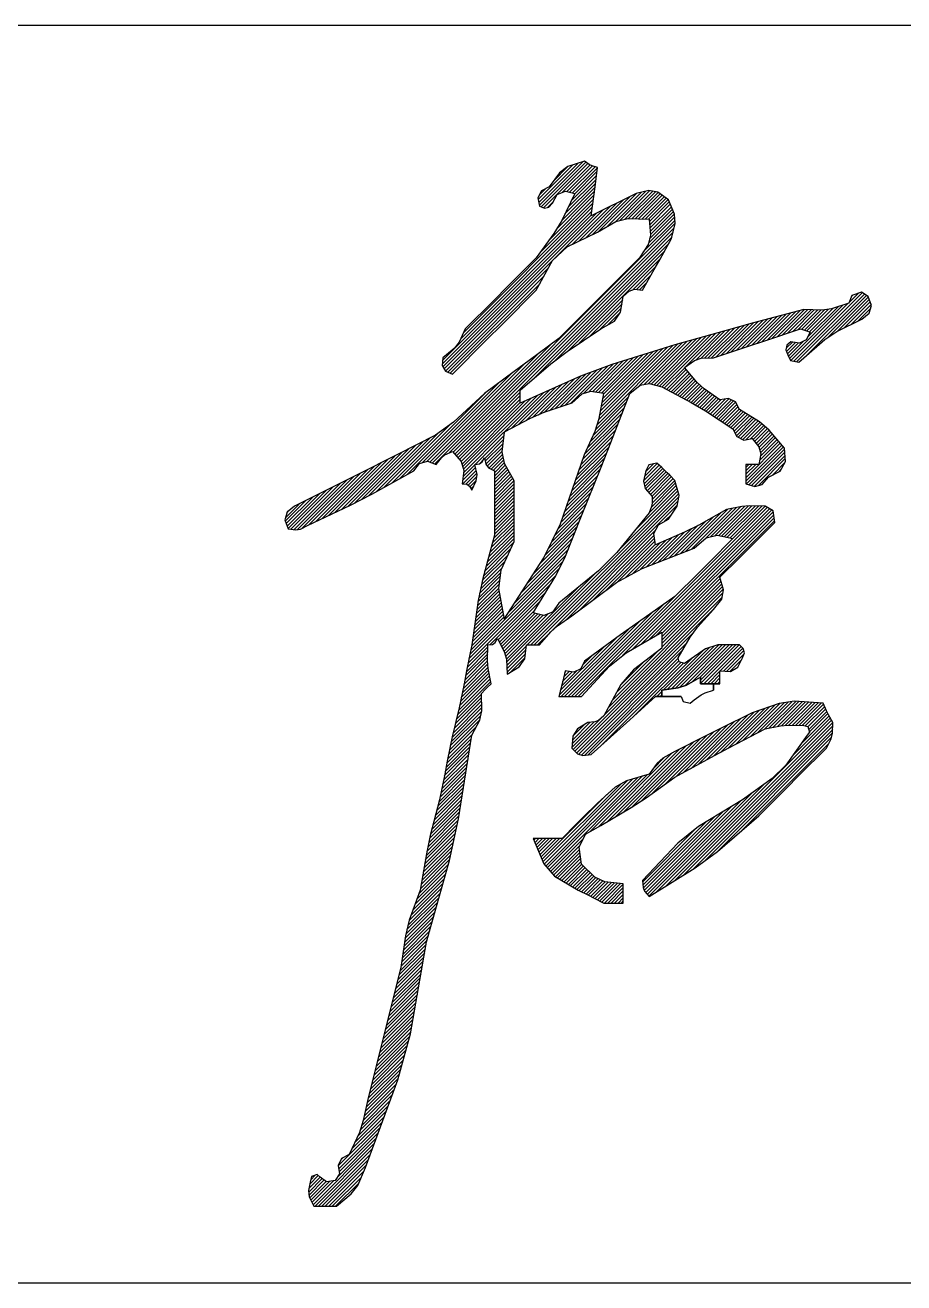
# Model space of a CAD drawing. Header units: millimetres. Extents: x 865490 to 879904, y 39442 to 44891.
# Drawn here: x 867100.42 to 867104.97, y 39475.13 to 39481.63 of the extents above; entities that cross this region are included whole.
import ezdxf

# ---------------------------------------------------------------- set-up
doc = ezdxf.new("R2010")
doc.units = ezdxf.units.MM
doc.header["$LTSCALE"] = 1000
doc.header["$MEASUREMENT"] = 0

# ---------------------------------------------------------------- blocks, each defined once
blk = doc.blocks.new('ZYC')
h = blk.add_hatch()
h.set_pattern_fill('ANSI31', color=256, scale=0.01, style=0)
h.paths.add_polyline_path([(0.191716, 0.193383), (0.190548, 0.202253), (0.193921, 0.209), (0.201718, 0.213388), (0.217472, 0.22272), (0.225169, 0.22774), (0.240061, 0.238394), (0.258667, 0.248519), (0.268004, 0.25352), (0.28674, 0.263401), (0.294628, 0.264902), (0.298717, 0.265243), (0.306745, 0.265068), (0.308789, 0.264548), (0.309735, 0.261709), (0.308412, 0.260067), (0.297475, 0.244701), (0.290436, 0.237662), (0.27507, 0.226725), (0.252355, 0.212968), (0.241647, 0.204333), (0.223391, 0.185047), (0.223622, 0.181464), (0.224421, 0.179466), (0.226725, 0.176712), (0.25062, 0.191577), (0.262092, 0.200013), (0.283406, 0.218389), (0.297409, 0.232393), (0.304411, 0.239395), (0.318415, 0.253398), (0.320906, 0.2583), (0.321641, 0.261237), (0.321749, 0.266735), (0.319516, 0.270611), (0.318508, 0.272625), (0.316748, 0.276738), (0.301969, 0.277631), (0.294072, 0.276555), (0.280072, 0.271736), (0.264068, 0.263734), (0.256066, 0.259733), (0.240061, 0.251731), (0.233868, 0.248283), (0.230965, 0.245742), (0.226725, 0.240061), (0.214987, 0.236586), (0.209117, 0.233284), (0.200051, 0.225058), (0.192716, 0.217722), (0.189048, 0.214055), (0.181713, 0.20672), (0.175712, 0.20672), (0.172711, 0.20672), (0.166709, 0.20672), (0.172241, 0.193666), (0.177845, 0.187261), (0.190049, 0.180046), (0.195383, 0.177379), (0.198051, 0.176045), (0.203385, 0.173378), (0.207386, 0.173378), (0.209387, 0.173378), (0.213388, 0.173378), (0.213388, 0.177379), (0.213388, 0.179379), (0.213388, 0.18338), (0.203895, 0.184399), (0.19865, 0.18682)], flags=17)
h.paths.add_polyline_path([(0.260067, 0.325083), (0.264264, 0.330433), (0.265218, 0.335201), (0.263401, 0.341754), (0.273403, 0.351757), (0.278405, 0.356758), (0.288407, 0.366761), (0.291736, 0.3701), (0.290871, 0.376157), (0.28674, 0.37843), (0.278712, 0.378605), (0.274623, 0.378265), (0.266735, 0.376763), (0.252423, 0.368751), (0.245056, 0.365067), (0.230059, 0.358425), (0.229248, 0.364334), (0.231514, 0.368865), (0.236727, 0.371762), (0.24131, 0.378456), (0.242225, 0.383948), (0.240061, 0.391767), (0.237394, 0.394434), (0.23606, 0.395768), (0.233393, 0.398435), (0.230812, 0.400649), (0.226589, 0.399804), (0.225058, 0.396768), (0.223796, 0.391416), (0.22476, 0.38756), (0.228392, 0.383431), (0.228282, 0.380033), (0.227931, 0.378275), (0.226725, 0.375096), (0.210128, 0.354559), (0.200583, 0.345014), (0.180046, 0.328417), (0.176798, 0.323736), (0.172234, 0.322025), (0.166709, 0.323416), (0.178469, 0.342442), (0.183551, 0.352606), (0.191716, 0.373429), (0.201873, 0.398707), (0.206875, 0.411378), (0.216722, 0.436778), (0.22205, 0.441004), (0.226849, 0.441964), (0.233393, 0.440113), (0.248453, 0.432139), (0.25582, 0.427786), (0.270069, 0.41844), (0.272101, 0.414456), (0.275664, 0.412674), (0.280072, 0.413439), (0.283545, 0.409176), (0.284465, 0.405498), (0.283406, 0.400102), (0.280739, 0.400102), (0.279405, 0.400102), (0.276738, 0.400102), (0.276738, 0.396101), (0.276738, 0.394101), (0.276738, 0.3901), (0.28136, 0.388617), (0.285266, 0.389733), (0.288407, 0.393434), (0.294513, 0.396574), (0.297302, 0.401595), (0.296743, 0.408438), (0.288829, 0.417849), (0.283914, 0.422062), (0.273403, 0.428443), (0.271371, 0.432428), (0.267808, 0.434209), (0.263401, 0.433444), (0.255242, 0.439075), (0.251443, 0.442528), (0.245063, 0.450115), (0.250169, 0.45385), (0.253741, 0.455041), (0.260067, 0.455117), (0.278071, 0.461118), (0.287073, 0.464119), (0.305078, 0.47012), (0.307079, 0.469454), (0.308079, 0.46912), (0.310079, 0.468453), (0.308047, 0.464468), (0.304484, 0.462687), (0.300077, 0.463452), (0.298029, 0.461617), (0.297467, 0.459366), (0.29841, 0.456784), (0.29992, 0.453737), (0.30418, 0.452885), (0.306745, 0.455117), (0.317554, 0.46467), (0.323777, 0.468819), (0.336753, 0.475122), (0.340537, 0.478163), (0.341693, 0.48221), (0.340087, 0.486791), (0.336555, 0.489096), (0.331527, 0.48742), (0.330085, 0.483457), (0.321138, 0.480474), (0.316169, 0.479764), (0.306745, 0.480123), (0.280007, 0.473028), (0.266668, 0.46936), (0.240061, 0.461785), (0.207415, 0.451644), (0.191305, 0.445603), (0.160041, 0.431777), (0.160041, 0.434445), (0.160041, 0.435778), (0.160041, 0.438446), (0.175951, 0.452059), (0.184342, 0.458436), (0.201718, 0.47012), (0.208786, 0.474159), (0.212013, 0.478769), (0.213388, 0.486791), (0.216455, 0.489686), (0.2192, 0.490602), (0.223391, 0.490125), (0.229399, 0.500791), (0.2324, 0.506125), (0.238394, 0.516799), (0.240292, 0.524601), (0.23989, 0.529424), (0.236727, 0.536804), (0.23122, 0.540793), (0.226675, 0.541702), (0.220056, 0.540138), (0.210721, 0.53547), (0.206053, 0.533136), (0.196717, 0.528469), (0.198138, 0.538459), (0.198805, 0.543461), (0.200051, 0.553475), (0.196461, 0.554633), (0.193383, 0.556809), (0.184756, 0.554008), (0.180368, 0.550816), (0.175045, 0.543472), (0.17106, 0.54144), (0.169278, 0.537877), (0.170044, 0.53347), (0.172586, 0.532424), (0.174961, 0.533017), (0.176712, 0.535137), (0.179281, 0.539518), (0.183438, 0.541299), (0.188382, 0.540138), (0.181593, 0.526145), (0.177529, 0.519371), (0.168376, 0.506796), (0.153706, 0.492126), (0.146371, 0.484791), (0.1317, 0.47012), (0.128502, 0.463222), (0.125929, 0.459914), (0.120031, 0.455117), (0.119718, 0.451241), (0.121465, 0.448329), (0.125032, 0.446781), (0.14237, 0.464119), (0.151039, 0.472788), (0.168376, 0.490125), (0.176855, 0.50538), (0.184361, 0.512491), (0.200051, 0.520133), (0.209619, 0.525556), (0.215731, 0.527084), (0.226725, 0.526802), (0.227399, 0.518581), (0.226187, 0.513733), (0.221723, 0.506796), (0.205052, 0.490125), (0.196717, 0.48179), (0.180046, 0.465119), (0.164681, 0.45382), (0.157012, 0.448152), (0.141703, 0.436778), (0.125543, 0.421827), (0.116221, 0.415266), (0.096691, 0.405104), (0.075353, 0.394434), (0.064683, 0.3891), (0.043344, 0.37843), (0.039561, 0.375389), (0.038404, 0.371342), (0.04001, 0.366761), (0.044025, 0.366183), (0.046402, 0.366579), (0.050013, 0.368428), (0.072366, 0.379063), (0.083391, 0.384742), (0.105027, 0.396768), (0.108068, 0.400552), (0.112115, 0.401708), (0.116697, 0.400102), (0.119301, 0.403486), (0.121159, 0.404972), (0.125032, 0.406771), (0.129622, 0.401536), (0.130984, 0.396997), (0.130033, 0.3901), (0.132416, 0.389778), (0.133821, 0.388841), (0.135035, 0.386766), (0.137361, 0.391613), (0.137763, 0.394832), (0.136702, 0.400102), (0.139084, 0.400424), (0.14049, 0.401361), (0.141703, 0.403437), (0.142311, 0.400158), (0.143727, 0.39827), (0.146704, 0.396768), (0.146704, 0.383431), (0.146704, 0.376763), (0.146704, 0.363426), (0.140696, 0.341072), (0.138346, 0.329655), (0.135035, 0.306745), (0.132367, 0.293408), (0.131034, 0.28674), (0.128366, 0.273403), (0.127033, 0.268069), (0.126366, 0.265401), (0.125032, 0.260067), (0.122365, 0.24673), (0.121031, 0.240061), (0.118364, 0.226725), (0.11356, 0.208243), (0.111552, 0.198873), (0.108361, 0.180046), (0.102725, 0.164542), (0.100682, 0.156368), (0.098359, 0.140036), (0.09169, 0.113362), (0.088356, 0.100026), (0.081688, 0.073352), (0.078954, 0.060999), (0.07691, 0.054867), (0.071685, 0.043344), (0.0677, 0.041312), (0.065919, 0.037749), (0.066684, 0.033342), (0.064309, 0.030053), (0.059994, 0.029334), (0.056681, 0.031675), (0.055039, 0.032998), (0.0522, 0.032051), (0.05168, 0.030008), (0.050619, 0.024737), (0.051021, 0.021518), (0.053347, 0.016671), (0.058015, 0.016671), (0.060349, 0.016671), (0.065017, 0.016671), (0.072748, 0.023017), (0.076093, 0.027477), (0.08002, 0.036676), (0.096852, 0.082021), (0.10329, 0.105741), (0.111695, 0.153373), (0.123489, 0.195437), (0.128188, 0.21692), (0.135035, 0.260067), (0.139151, 0.267954), (0.14028, 0.272845), (0.140036, 0.281739), (0.142036, 0.283739), (0.143037, 0.28474), (0.145037, 0.28674), (0.143542, 0.294629), (0.143202, 0.298717), (0.14337, 0.306745), (0.145753, 0.307067), (0.147158, 0.308004), (0.148371, 0.310079), (0.151852, 0.30332), (0.152939, 0.299332), (0.153373, 0.291741), (0.1596, 0.295381), (0.16241, 0.299597), (0.163375, 0.306745), (0.166043, 0.306745), (0.167376, 0.306745), (0.170044, 0.306745), (0.175842, 0.313591), (0.179298, 0.316701), (0.186714, 0.321749), (0.209947, 0.339025), (0.223075, 0.346279), (0.250064, 0.356758), (0.256309, 0.362147), (0.262023, 0.363575), (0.270069, 0.361759), (0.258066, 0.349756), (0.252065, 0.343755), (0.240061, 0.331752), (0.221278, 0.318573), (0.211941, 0.311904), (0.193383, 0.29841), (0.19135, 0.294425), (0.187788, 0.292643), (0.18338, 0.293408), (0.182047, 0.288074), (0.18138, 0.285406), (0.180046, 0.280072), (0.184714, 0.280072), (0.187048, 0.280072), (0.191716, 0.280072), (0.206195, 0.295761), (0.214909, 0.302731), (0.233393, 0.313414), (0.233393, 0.310079), (0.233393, 0.308412), (0.233393, 0.305078), (0.218728, 0.293893), (0.212196, 0.286272), (0.203385, 0.270069), (0.200631, 0.267765), (0.198634, 0.266966), (0.19505, 0.266735), (0.189666, 0.263481), (0.18728, 0.259664), (0.186714, 0.253398), (0.189781, 0.250503), (0.192527, 0.249588), (0.196717, 0.250064), (0.210088, 0.262029), (0.216756, 0.268031), (0.230059, 0.280072), (0.233393, 0.280072), (0.233393, 0.283406), (0.241741, 0.284611), (0.245996, 0.286029), (0.253398, 0.290074), (0.253398, 0.288741), (0.253398, 0.28674), (0.260067, 0.28674), (0.263401, 0.28674), (0.263401, 0.289407), (0.263401, 0.290741), (0.263401, 0.293408), (0.268765, 0.293057), (0.27265, 0.295276), (0.27507, 0.300077), (0.276013, 0.302659), (0.275451, 0.30491), (0.273403, 0.306745), (0.262225, 0.306789), (0.255894, 0.30481), (0.24673, 0.29841), (0.245088, 0.297087), (0.242248, 0.298033), (0.241729, 0.300077), (0.247981, 0.31079), (0.251728, 0.3159)])
h.paths.add_polyline_path([(0.172311, 0.351862), (0.151706, 0.320082), (0.148813, 0.335949), (0.149997, 0.345425), (0.156707, 0.360092), (0.156707, 0.372762), (0.156707, 0.379097), (0.156707, 0.391767), (0.151817, 0.400719), (0.150635, 0.406629), (0.151706, 0.416773), (0.165234, 0.42378), (0.172311, 0.426813), (0.186714, 0.431777), (0.191949, 0.436367), (0.196489, 0.437729), (0.203385, 0.436778), (0.200919, 0.423723), (0.198862, 0.417208), (0.193383, 0.405104), (0.180884, 0.369351)], flags=16)
for p, q in [((0.184756, 0.554008), (0.180368, 0.550816)), ((0.193383, 0.556809), (0.184756, 0.554008)), ((0.195818, 0.555087), (0.193383, 0.556809)), ((0.197213, 0.55439), (0.195818, 0.555087)), ((0.200051, 0.553475), (0.197213, 0.55439)), ((0.198805, 0.543461), (0.200051, 0.553475)), ((0.180368, 0.550816), (0.175045, 0.543472)), ((0.17106, 0.54144), (0.169278, 0.537877)), ((0.175045, 0.543472), (0.17106, 0.54144)), ((0.176712, 0.535137), (0.179281, 0.539518)), ((0.179281, 0.539518), (0.183438, 0.541299)), ((0.188382, 0.540138), (0.181593, 0.526145)), ((0.183438, 0.541299), (0.188382, 0.540138)), ((0.198138, 0.538459), (0.198805, 0.543461)), ((0.220056, 0.540138), (0.210721, 0.53547)), ((0.226675, 0.541702), (0.220056, 0.540138)), ((0.23122, 0.540793), (0.226675, 0.541702)), ((0.236727, 0.536804), (0.23122, 0.540793)), ((0.169278, 0.537877), (0.170044, 0.53347)), ((0.170044, 0.53347), (0.172586, 0.532424)), ((0.172586, 0.532424), (0.174961, 0.533017)), ((0.174961, 0.533017), (0.176712, 0.535137)), ((0.196717, 0.528469), (0.198138, 0.538459)), ((0.206053, 0.533136), (0.196717, 0.528469)), ((0.210721, 0.53547), (0.206053, 0.533136)), ((0.23989, 0.529424), (0.236727, 0.536804)), ((0.209619, 0.525556), (0.215731, 0.527084)), ((0.215731, 0.527084), (0.226725, 0.526802)), ((0.226725, 0.526802), (0.227399, 0.518581)), ((0.240292, 0.524601), (0.23989, 0.529424)), ((0.181593, 0.526145), (0.177529, 0.519371)), ((0.184361, 0.512491), (0.200051, 0.520133)), ((0.200051, 0.520133), (0.209619, 0.525556)), ((0.238394, 0.516799), (0.240292, 0.524601)), ((0.177529, 0.519371), (0.168376, 0.506796)), ((0.226187, 0.513733), (0.221723, 0.506796)), ((0.227399, 0.518581), (0.226187, 0.513733)), ((0.2324, 0.506125), (0.238394, 0.516799)), ((0.176855, 0.50538), (0.184361, 0.512491)), ((0.168376, 0.506796), (0.153706, 0.492126)), ((0.168376, 0.490125), (0.176855, 0.50538)), ((0.221723, 0.506796), (0.205052, 0.490125)), ((0.223391, 0.490125), (0.229399, 0.500791)), ((0.229399, 0.500791), (0.2324, 0.506125)), ((0.153706, 0.492126), (0.146371, 0.484791)), ((0.151039, 0.472788), (0.168376, 0.490125)), ((0.205052, 0.490125), (0.196717, 0.48179)), ((0.213388, 0.486791), (0.216455, 0.489686)), ((0.216455, 0.489686), (0.2192, 0.490602)), ((0.2192, 0.490602), (0.223391, 0.490125)), ((0.336555, 0.489096), (0.331527, 0.48742)), ((0.340087, 0.486791), (0.336555, 0.489096)), ((0.146371, 0.484791), (0.1317, 0.47012)), ((0.196717, 0.48179), (0.180046, 0.465119)), ((0.212013, 0.478769), (0.213388, 0.486791)), ((0.330085, 0.483457), (0.321138, 0.480474)), ((0.331527, 0.48742), (0.330085, 0.483457)), ((0.341693, 0.48221), (0.340087, 0.486791)), ((0.340537, 0.478163), (0.341693, 0.48221)), ((0.208786, 0.474159), (0.212013, 0.478769)), ((0.306745, 0.480123), (0.280007, 0.473028)), ((0.316169, 0.479764), (0.306745, 0.480123)), ((0.321138, 0.480474), (0.316169, 0.479764)), ((0.323777, 0.468819), (0.336753, 0.475122)), ((0.336753, 0.475122), (0.340537, 0.478163)), ((0.1317, 0.47012), (0.128502, 0.463222)), ((0.14237, 0.464119), (0.151039, 0.472788)), ((0.184342, 0.458436), (0.201718, 0.47012)), ((0.201718, 0.47012), (0.208786, 0.474159)), ((0.266668, 0.46936), (0.240061, 0.461785)), ((0.280007, 0.473028), (0.266668, 0.46936)), ((0.287073, 0.464119), (0.305078, 0.47012)), ((0.305078, 0.47012), (0.307079, 0.469454)), ((0.307079, 0.469454), (0.308079, 0.46912)), ((0.310079, 0.468453), (0.308047, 0.464468)), ((0.308079, 0.46912), (0.310079, 0.468453)), ((0.317554, 0.46467), (0.323777, 0.468819)), ((0.125032, 0.446781), (0.14237, 0.464119)), ((0.128502, 0.463222), (0.125929, 0.459914)), ((0.180046, 0.465119), (0.164681, 0.45382)), ((0.240061, 0.461785), (0.207415, 0.451644)), ((0.278071, 0.461118), (0.287073, 0.464119)), ((0.298029, 0.461617), (0.297467, 0.459366)), ((0.300077, 0.463452), (0.298029, 0.461617)), ((0.304484, 0.462687), (0.300077, 0.463452)), ((0.308047, 0.464468), (0.304484, 0.462687)), ((0.306745, 0.455117), (0.317554, 0.46467)), ((0.120031, 0.455117), (0.119718, 0.451241)), ((0.125929, 0.459914), (0.120031, 0.455117)), ((0.175951, 0.452059), (0.184342, 0.458436)), ((0.250169, 0.45385), (0.253741, 0.455041)), ((0.253741, 0.455041), (0.260067, 0.455117)), ((0.260067, 0.455117), (0.278071, 0.461118)), ((0.297467, 0.459366), (0.29841, 0.456784)), ((0.29841, 0.456784), (0.29992, 0.453737)), ((0.30418, 0.452885), (0.306745, 0.455117)), ((0.119718, 0.451241), (0.121465, 0.448329)), ((0.164681, 0.45382), (0.157012, 0.448152)), ((0.160041, 0.438446), (0.175951, 0.452059)), ((0.207415, 0.451644), (0.191305, 0.445603)), ((0.245063, 0.450115), (0.250169, 0.45385)), ((0.251443, 0.442528), (0.245063, 0.450115)), ((0.29992, 0.453737), (0.30418, 0.452885)), ((0.121465, 0.448329), (0.125032, 0.446781)), ((0.157012, 0.448152), (0.141703, 0.436778)), ((0.191305, 0.445603), (0.160041, 0.431777)), ((0.255242, 0.439075), (0.251443, 0.442528)), ((0.141703, 0.436778), (0.125543, 0.421827)), ((0.160041, 0.435778), (0.160041, 0.438446)), ((0.160041, 0.434445), (0.160041, 0.435778)), ((0.191949, 0.436367), (0.186714, 0.431777)), ((0.196489, 0.437729), (0.191949, 0.436367)), ((0.203385, 0.436778), (0.196489, 0.437729)), ((0.200919, 0.423723), (0.203385, 0.436778)), ((0.206875, 0.411378), (0.216722, 0.436778)), ((0.216722, 0.436778), (0.22205, 0.441004)), ((0.22205, 0.441004), (0.226849, 0.441964)), ((0.226849, 0.441964), (0.233393, 0.440113)), ((0.233393, 0.440113), (0.248453, 0.432139)), ((0.263401, 0.433444), (0.255242, 0.439075)), ((0.160041, 0.431777), (0.160041, 0.434445)), ((0.186714, 0.431777), (0.172311, 0.426813)), ((0.248453, 0.432139), (0.25582, 0.427786)), ((0.267808, 0.434209), (0.263401, 0.433444)), ((0.271371, 0.432428), (0.267808, 0.434209)), ((0.273403, 0.428443), (0.271371, 0.432428)), ((0.165234, 0.42378), (0.151706, 0.416773)), ((0.172311, 0.426813), (0.165234, 0.42378)), ((0.198862, 0.417208), (0.200919, 0.423723)), ((0.25582, 0.427786), (0.270069, 0.41844)), ((0.283914, 0.422062), (0.273403, 0.428443)), ((0.125543, 0.421827), (0.116221, 0.415266)), ((0.151706, 0.416773), (0.150635, 0.406629)), ((0.193383, 0.405104), (0.198862, 0.417208)), ((0.270069, 0.41844), (0.272101, 0.414456)), ((0.288829, 0.417849), (0.283914, 0.422062)), ((0.296743, 0.408438), (0.288829, 0.417849)), ((0.116221, 0.415266), (0.096691, 0.405104)), ((0.201873, 0.398707), (0.206875, 0.411378)), ((0.272101, 0.414456), (0.275664, 0.412674)), ((0.275664, 0.412674), (0.280072, 0.413439)), ((0.280072, 0.413439), (0.283545, 0.409176)), ((0.096691, 0.405104), (0.075353, 0.394434)), ((0.116697, 0.400102), (0.119301, 0.403486)), ((0.119301, 0.403486), (0.121159, 0.404972)), ((0.121159, 0.404972), (0.125032, 0.406771)), ((0.125032, 0.406771), (0.129622, 0.401536)), ((0.14049, 0.401361), (0.141703, 0.403437)), ((0.141703, 0.403437), (0.142311, 0.400158)), ((0.150635, 0.406629), (0.151817, 0.400719)), ((0.180884, 0.369351), (0.193383, 0.405104)), ((0.284465, 0.405498), (0.283406, 0.400102)), ((0.283545, 0.409176), (0.284465, 0.405498)), ((0.297302, 0.401595), (0.296743, 0.408438)), ((0.083391, 0.384742), (0.105027, 0.396768)), ((0.105027, 0.396768), (0.108068, 0.400552)), ((0.108068, 0.400552), (0.112115, 0.401708)), ((0.112115, 0.401708), (0.116697, 0.400102)), ((0.129622, 0.401536), (0.130984, 0.396997)), ((0.130984, 0.396997), (0.130033, 0.3901)), ((0.136702, 0.400102), (0.139084, 0.400424)), ((0.137763, 0.394832), (0.136702, 0.400102)), ((0.139084, 0.400424), (0.14049, 0.401361)), ((0.142311, 0.400158), (0.143727, 0.39827)), ((0.143727, 0.39827), (0.146704, 0.396768)), ((0.146704, 0.396768), (0.146704, 0.383431)), ((0.151817, 0.400719), (0.156707, 0.391767)), ((0.191716, 0.373429), (0.201873, 0.398707)), ((0.225058, 0.396768), (0.223796, 0.391416)), ((0.226589, 0.399804), (0.225058, 0.396768)), ((0.230812, 0.400649), (0.226589, 0.399804)), ((0.233393, 0.398435), (0.230812, 0.400649)), ((0.23606, 0.395768), (0.233393, 0.398435)), ((0.279405, 0.400102), (0.276738, 0.400102)), ((0.276738, 0.400102), (0.276738, 0.396101)), ((0.280739, 0.400102), (0.279405, 0.400102)), ((0.283406, 0.400102), (0.280739, 0.400102)), ((0.288407, 0.393434), (0.294513, 0.396574)), ((0.294513, 0.396574), (0.297302, 0.401595)), ((0.075353, 0.394434), (0.064683, 0.3891)), ((0.130033, 0.3901), (0.132416, 0.389778)), ((0.135035, 0.386766), (0.137361, 0.391613)), ((0.137361, 0.391613), (0.137763, 0.394832)), ((0.156707, 0.391767), (0.156707, 0.379097)), ((0.223796, 0.391416), (0.22476, 0.38756)), ((0.237394, 0.394434), (0.23606, 0.395768)), ((0.240061, 0.391767), (0.237394, 0.394434)), ((0.242225, 0.383948), (0.240061, 0.391767)), ((0.276738, 0.396101), (0.276738, 0.394101)), ((0.276738, 0.394101), (0.276738, 0.3901)), ((0.276738, 0.3901), (0.28136, 0.388617)), ((0.285266, 0.389733), (0.288407, 0.393434)), ((0.064683, 0.3891), (0.043344, 0.37843)), ((0.072366, 0.379063), (0.083391, 0.384742)), ((0.132416, 0.389778), (0.133821, 0.388841)), ((0.133821, 0.388841), (0.135035, 0.386766)), ((0.22476, 0.38756), (0.228392, 0.383431)), ((0.24131, 0.378456), (0.242225, 0.383948)), ((0.28136, 0.388617), (0.285266, 0.389733)), ((0.043344, 0.37843), (0.039561, 0.375389)), ((0.050013, 0.368428), (0.072366, 0.379063)), ((0.146704, 0.383431), (0.146704, 0.376763)), ((0.156707, 0.379097), (0.156707, 0.372762)), ((0.227931, 0.378275), (0.226725, 0.375096)), ((0.228282, 0.380033), (0.227931, 0.378275)), ((0.228392, 0.383431), (0.228282, 0.380033)), ((0.236727, 0.371762), (0.24131, 0.378456)), ((0.274623, 0.378265), (0.266735, 0.376763)), ((0.278712, 0.378605), (0.274623, 0.378265)), ((0.28674, 0.37843), (0.278712, 0.378605)), ((0.290871, 0.376157), (0.28674, 0.37843)), ((0.039561, 0.375389), (0.038404, 0.371342)), ((0.038404, 0.371342), (0.04001, 0.366761)), ((0.146704, 0.376763), (0.146704, 0.363426)), ((0.156707, 0.372762), (0.156707, 0.360092)), ((0.183551, 0.352606), (0.191716, 0.373429)), ((0.226725, 0.375096), (0.210128, 0.354559)), ((0.231514, 0.368865), (0.236727, 0.371762)), ((0.266735, 0.376763), (0.252423, 0.368751)), ((0.291736, 0.3701), (0.290871, 0.376157)), ((0.04001, 0.366761), (0.044025, 0.366183)), ((0.044025, 0.366183), (0.046402, 0.366579)), ((0.046402, 0.366579), (0.050013, 0.368428)), ((0.172311, 0.351862), (0.180884, 0.369351)), ((0.229248, 0.364334), (0.231514, 0.368865)), ((0.230059, 0.358425), (0.229248, 0.364334)), ((0.245056, 0.365067), (0.230059, 0.358425)), ((0.252423, 0.368751), (0.245056, 0.365067)), ((0.278405, 0.356758), (0.288407, 0.366761)), ((0.288407, 0.366761), (0.291736, 0.3701)), ((0.146704, 0.363426), (0.140696, 0.341072)), ((0.156707, 0.360092), (0.149997, 0.345425)), ((0.250064, 0.356758), (0.256309, 0.362147)), ((0.256309, 0.362147), (0.262023, 0.363575)), ((0.270069, 0.361759), (0.258066, 0.349756)), ((0.262023, 0.363575), (0.270069, 0.361759)), ((0.151706, 0.320082), (0.172311, 0.351862)), ((0.178469, 0.342442), (0.183551, 0.352606)), ((0.210128, 0.354559), (0.200583, 0.345014)), ((0.223075, 0.346279), (0.250064, 0.356758)), ((0.263401, 0.341754), (0.273403, 0.351757)), ((0.273403, 0.351757), (0.278405, 0.356758)), ((0.149997, 0.345425), (0.148813, 0.335949)), ((0.200583, 0.345014), (0.180046, 0.328417)), ((0.209947, 0.339025), (0.223075, 0.346279)), ((0.258066, 0.349756), (0.252065, 0.343755)), ((0.140696, 0.341072), (0.138346, 0.329655)), ((0.166709, 0.323416), (0.178469, 0.342442)), ((0.186714, 0.321749), (0.209947, 0.339025)), ((0.252065, 0.343755), (0.240061, 0.331752)), ((0.265218, 0.335201), (0.263401, 0.341754)), ((0.148813, 0.335949), (0.151706, 0.320082)), ((0.240061, 0.331752), (0.221278, 0.318573)), ((0.264264, 0.330433), (0.265218, 0.335201)), ((0.138346, 0.329655), (0.135035, 0.306745)), ((0.180046, 0.328417), (0.176798, 0.323736)), ((0.251728, 0.3159), (0.260067, 0.325083)), ((0.260067, 0.325083), (0.264264, 0.330433)), ((0.172234, 0.322025), (0.166709, 0.323416)), ((0.176798, 0.323736), (0.172234, 0.322025)), ((0.179298, 0.316701), (0.186714, 0.321749)), ((0.221278, 0.318573), (0.211941, 0.311904)), ((0.170044, 0.306745), (0.175842, 0.313591)), ((0.175842, 0.313591), (0.179298, 0.316701)), ((0.214909, 0.302731), (0.233393, 0.313414)), ((0.233393, 0.313414), (0.233393, 0.310079)), ((0.247981, 0.31079), (0.251728, 0.3159)), ((0.135035, 0.306745), (0.132367, 0.293408)), ((0.143202, 0.298717), (0.14337, 0.306745)), ((0.14337, 0.306745), (0.145753, 0.307067)), ((0.145753, 0.307067), (0.147158, 0.308004)), ((0.147158, 0.308004), (0.148371, 0.310079)), ((0.148371, 0.310079), (0.151852, 0.30332)), ((0.16241, 0.299597), (0.163375, 0.306745)), ((0.163375, 0.306745), (0.166043, 0.306745)), ((0.166043, 0.306745), (0.167376, 0.306745)), ((0.167376, 0.306745), (0.170044, 0.306745)), ((0.211941, 0.311904), (0.193383, 0.29841)), ((0.233393, 0.310079), (0.233393, 0.308412)), ((0.233393, 0.308412), (0.233393, 0.305078)), ((0.241729, 0.300077), (0.247981, 0.31079)), ((0.262225, 0.306789), (0.255894, 0.30481)), ((0.273403, 0.306745), (0.262225, 0.306789)), ((0.275451, 0.30491), (0.273403, 0.306745)), ((0.151852, 0.30332), (0.152939, 0.299332)), ((0.152939, 0.299332), (0.153373, 0.291741)), ((0.1596, 0.295381), (0.16241, 0.299597)), ((0.206195, 0.295761), (0.214909, 0.302731)), ((0.233393, 0.305078), (0.218728, 0.293893)), ((0.242248, 0.298033), (0.241729, 0.300077)), ((0.255894, 0.30481), (0.24673, 0.29841)), ((0.27265, 0.295276), (0.27507, 0.300077)), ((0.27507, 0.300077), (0.276013, 0.302659)), ((0.276013, 0.302659), (0.275451, 0.30491)), ((0.132367, 0.293408), (0.131034, 0.28674)), ((0.143542, 0.294629), (0.143202, 0.298717)), ((0.145037, 0.28674), (0.143542, 0.294629)), ((0.153373, 0.291741), (0.1596, 0.295381)), ((0.18338, 0.293408), (0.182047, 0.288074)), ((0.187788, 0.292643), (0.18338, 0.293408)), ((0.19135, 0.294425), (0.187788, 0.292643)), ((0.193383, 0.29841), (0.19135, 0.294425)), ((0.191716, 0.280072), (0.206195, 0.295761)), ((0.218728, 0.293893), (0.212196, 0.286272)), ((0.245088, 0.297087), (0.242248, 0.298033)), ((0.24673, 0.29841), (0.245088, 0.297087)), ((0.263401, 0.290741), (0.263401, 0.293408)), ((0.263401, 0.293408), (0.268765, 0.293057)), ((0.268765, 0.293057), (0.27265, 0.295276)), ((0.131034, 0.28674), (0.128366, 0.273403)), ((0.143037, 0.28474), (0.145037, 0.28674)), ((0.182047, 0.288074), (0.18138, 0.285406)), ((0.212196, 0.286272), (0.203385, 0.270069)), ((0.241741, 0.284611), (0.245996, 0.286029)), ((0.245996, 0.286029), (0.241741, 0.284611)), ((0.245996, 0.286029), (0.253398, 0.290074)), ((0.253398, 0.290074), (0.245996, 0.286029)), ((0.253398, 0.290074), (0.253398, 0.288741)), ((0.253398, 0.288741), (0.253398, 0.290074)), ((0.253398, 0.288741), (0.253398, 0.288074)), ((0.253398, 0.288074), (0.253398, 0.288741)), ((0.253398, 0.288074), (0.253398, 0.28674)), ((0.253398, 0.28674), (0.253398, 0.288074)), ((0.253398, 0.28674), (0.263401, 0.28674)), ((0.263401, 0.28674), (0.253398, 0.28674)), ((0.253398, 0.28674), (0.263401, 0.28674)), ((0.260067, 0.28674), (0.253398, 0.28674)), ((0.253398, 0.28674), (0.260067, 0.28674)), ((0.260067, 0.28674), (0.253398, 0.28674)), ((0.260067, 0.283406), (0.260067, 0.28674)), ((0.260067, 0.28674), (0.260067, 0.283406)), ((0.260067, 0.283406), (0.260067, 0.28674)), ((0.263401, 0.289407), (0.263401, 0.290741)), ((0.263401, 0.28674), (0.263401, 0.289407)), ((0.140036, 0.281739), (0.142036, 0.283739)), ((0.14028, 0.272845), (0.140036, 0.281739)), ((0.142036, 0.283739), (0.143037, 0.28474)), ((0.18138, 0.285406), (0.180046, 0.280072)), ((0.180046, 0.280072), (0.184714, 0.280072)), ((0.184714, 0.280072), (0.187048, 0.280072)), ((0.187048, 0.280072), (0.191716, 0.280072)), ((0.216756, 0.268031), (0.230059, 0.280072)), ((0.230059, 0.280072), (0.233393, 0.280072)), ((0.233393, 0.280072), (0.230059, 0.280072)), ((0.230059, 0.280072), (0.233393, 0.280072)), ((0.233393, 0.283406), (0.241741, 0.284611)), ((0.241741, 0.284611), (0.233393, 0.283406)), ((0.233393, 0.280072), (0.233393, 0.283406)), ((0.233393, 0.283406), (0.233393, 0.280072)), ((0.233393, 0.280072), (0.233393, 0.283406)), ((0.233393, 0.283406), (0.233393, 0.280072)), ((0.233393, 0.280072), (0.233393, 0.283406)), ((0.233393, 0.283406), (0.233393, 0.280072)), ((0.233393, 0.280072), (0.243396, 0.280072)), ((0.243396, 0.280072), (0.233393, 0.280072)), ((0.233393, 0.280072), (0.243396, 0.280072)), ((0.243396, 0.280072), (0.244426, 0.277523)), ((0.250064, 0.278405), (0.253686, 0.28103)), ((0.253686, 0.28103), (0.255793, 0.282083)), ((0.255793, 0.282083), (0.260067, 0.283406)), ((0.128366, 0.273403), (0.127033, 0.268069)), ((0.244426, 0.277523), (0.247955, 0.27664)), ((0.247955, 0.27664), (0.250064, 0.278405)), ((0.294072, 0.276555), (0.280072, 0.271736)), ((0.301969, 0.277631), (0.294072, 0.276555)), ((0.316748, 0.276738), (0.301969, 0.277631)), ((0.318508, 0.272625), (0.316748, 0.276738)), ((0.127033, 0.268069), (0.126366, 0.265401)), ((0.135035, 0.260067), (0.139151, 0.267954)), ((0.139151, 0.267954), (0.14028, 0.272845)), ((0.19505, 0.266735), (0.189666, 0.263481)), ((0.198634, 0.266966), (0.19505, 0.266735)), ((0.200631, 0.267765), (0.198634, 0.266966)), ((0.203385, 0.270069), (0.200631, 0.267765)), ((0.210088, 0.262029), (0.216756, 0.268031)), ((0.280072, 0.271736), (0.264068, 0.263734)), ((0.319516, 0.270611), (0.318508, 0.272625)), ((0.321749, 0.266735), (0.319516, 0.270611)), ((0.321641, 0.261237), (0.321749, 0.266735)), ((0.125032, 0.260067), (0.122365, 0.24673)), ((0.126366, 0.265401), (0.125032, 0.260067)), ((0.128188, 0.21692), (0.135035, 0.260067)), ((0.189666, 0.263481), (0.18728, 0.259664)), ((0.196717, 0.250064), (0.210088, 0.262029)), ((0.264068, 0.263734), (0.256066, 0.259733)), ((0.268004, 0.25352), (0.28674, 0.263401)), ((0.28674, 0.263401), (0.294628, 0.264902)), ((0.294628, 0.264902), (0.298717, 0.265243)), ((0.308412, 0.260067), (0.297475, 0.244701)), ((0.298717, 0.265243), (0.306745, 0.265068)), ((0.306745, 0.265068), (0.308789, 0.264548)), ((0.309735, 0.261709), (0.308412, 0.260067)), ((0.308789, 0.264548), (0.309735, 0.261709)), ((0.320906, 0.2583), (0.321641, 0.261237)), ((0.18728, 0.259664), (0.186714, 0.253398)), ((0.256066, 0.259733), (0.240061, 0.251731)), ((0.258667, 0.248519), (0.268004, 0.25352)), ((0.318415, 0.253398), (0.320906, 0.2583)), ((0.186714, 0.253398), (0.189781, 0.250503)), ((0.189781, 0.250503), (0.192527, 0.249588)), ((0.192527, 0.249588), (0.196717, 0.250064)), ((0.233868, 0.248283), (0.230965, 0.245742)), ((0.240061, 0.251731), (0.233868, 0.248283)), ((0.240061, 0.238394), (0.258667, 0.248519)), ((0.304411, 0.239395), (0.318415, 0.253398)), ((0.122365, 0.24673), (0.121031, 0.240061)), ((0.230965, 0.245742), (0.226725, 0.240061)), ((0.297475, 0.244701), (0.290436, 0.237662)), ((0.121031, 0.240061), (0.118364, 0.226725)), ((0.214987, 0.236586), (0.209117, 0.233284)), ((0.226725, 0.240061), (0.214987, 0.236586)), ((0.225169, 0.22774), (0.240061, 0.238394)), ((0.290436, 0.237662), (0.27507, 0.226725)), ((0.297409, 0.232393), (0.304411, 0.239395)), ((0.209117, 0.233284), (0.200051, 0.225058)), ((0.217472, 0.22272), (0.225169, 0.22774)), ((0.283406, 0.218389), (0.297409, 0.232393)), ((0.118364, 0.226725), (0.11356, 0.208243)), ((0.200051, 0.225058), (0.192716, 0.217722)), ((0.201718, 0.213388), (0.217472, 0.22272)), ((0.27507, 0.226725), (0.252355, 0.212968)), ((0.123489, 0.195437), (0.128188, 0.21692)), ((0.192716, 0.217722), (0.189048, 0.214055)), ((0.262092, 0.200013), (0.283406, 0.218389)), ((0.11356, 0.208243), (0.111552, 0.198873)), ((0.189048, 0.214055), (0.181713, 0.20672)), ((0.190548, 0.202253), (0.193921, 0.209)), ((0.193921, 0.209), (0.201718, 0.213388)), ((0.252355, 0.212968), (0.241647, 0.204333)), ((0.172711, 0.20672), (0.166709, 0.20672)), ((0.166709, 0.20672), (0.172241, 0.193666)), ((0.175712, 0.20672), (0.172711, 0.20672)), ((0.181713, 0.20672), (0.175712, 0.20672)), ((0.191716, 0.193383), (0.190548, 0.202253)), ((0.241647, 0.204333), (0.223391, 0.185047)), ((0.111552, 0.198873), (0.108361, 0.180046)), ((0.111695, 0.153373), (0.123489, 0.195437)), ((0.25062, 0.191577), (0.262092, 0.200013)), ((0.172241, 0.193666), (0.177845, 0.187261)), ((0.19865, 0.18682), (0.191716, 0.193383)), ((0.226725, 0.176712), (0.25062, 0.191577)), ((0.177845, 0.187261), (0.190049, 0.180046)), ((0.203895, 0.184399), (0.19865, 0.18682)), ((0.213388, 0.18338), (0.203895, 0.184399)), ((0.213388, 0.179379), (0.213388, 0.18338)), ((0.223391, 0.185047), (0.223622, 0.181464)), ((0.108361, 0.180046), (0.102725, 0.164542)), ((0.190049, 0.180046), (0.195383, 0.177379)), ((0.195383, 0.177379), (0.198051, 0.176045)), ((0.198051, 0.176045), (0.203385, 0.173378)), ((0.213388, 0.177379), (0.213388, 0.179379)), ((0.213388, 0.173378), (0.213388, 0.177379)), ((0.223622, 0.181464), (0.224421, 0.179466)), ((0.224421, 0.179466), (0.226725, 0.176712)), ((0.203385, 0.173378), (0.207386, 0.173378)), ((0.207386, 0.173378), (0.209387, 0.173378)), ((0.209387, 0.173378), (0.213388, 0.173378)), ((0.102725, 0.164542), (0.100682, 0.156368)), ((0.100682, 0.156368), (0.098359, 0.140036)), ((0.10329, 0.105741), (0.111695, 0.153373)), ((0.098359, 0.140036), (0.09169, 0.113362)), ((0.09169, 0.113362), (0.088356, 0.100026)), ((0.096852, 0.082021), (0.10329, 0.105741)), ((0.088356, 0.100026), (0.081688, 0.073352)), ((0.08002, 0.036676), (0.096852, 0.082021)), ((0.081688, 0.073352), (0.078954, 0.060999)), ((0.078954, 0.060999), (0.07691, 0.054867)), ((0.07691, 0.054867), (0.071685, 0.043344)), ((0.0677, 0.041312), (0.065919, 0.037749)), ((0.071685, 0.043344), (0.0677, 0.041312)), ((0.055039, 0.032998), (0.0522, 0.032051)), ((0.056681, 0.031675), (0.055039, 0.032998)), ((0.066684, 0.033342), (0.064309, 0.030053)), ((0.065919, 0.037749), (0.066684, 0.033342)), ((0.076093, 0.027477), (0.08002, 0.036676)), ((0.05168, 0.030008), (0.050619, 0.024737)), ((0.0522, 0.032051), (0.05168, 0.030008)), ((0.059994, 0.029334), (0.056681, 0.031675)), ((0.064309, 0.030053), (0.059994, 0.029334)), ((0.072748, 0.023017), (0.076093, 0.027477)), ((0.050619, 0.024737), (0.051021, 0.021518)), ((0.051021, 0.021518), (0.053347, 0.016671)), ((0.065017, 0.016671), (0.072748, 0.023017)), ((0.053347, 0.016671), (0.058015, 0.016671)), ((0.058015, 0.016671), (0.060349, 0.016671)), ((0.060349, 0.016671), (0.065017, 0.016671))]:
    blk.add_line(p, q)

msp = doc.modelspace()

# ---------------------------------------------------------------- linework, layer by layer
for p, q in [((867082.7801, 39481.6271), (867137.7801, 39481.6271)), ((867082.7801, 39475.1271), (867137.7801, 39475.1271))]:
    msp.add_line(p, q)

# ---------------------------------------------------------------- block references
at = {"xscale": 10, "yscale": 10, "zscale": 10}
msp.add_blockref('ZYC', (867101.3843, 39475.3563), dxfattribs=at)

doc.saveas('drawing.dxf')
